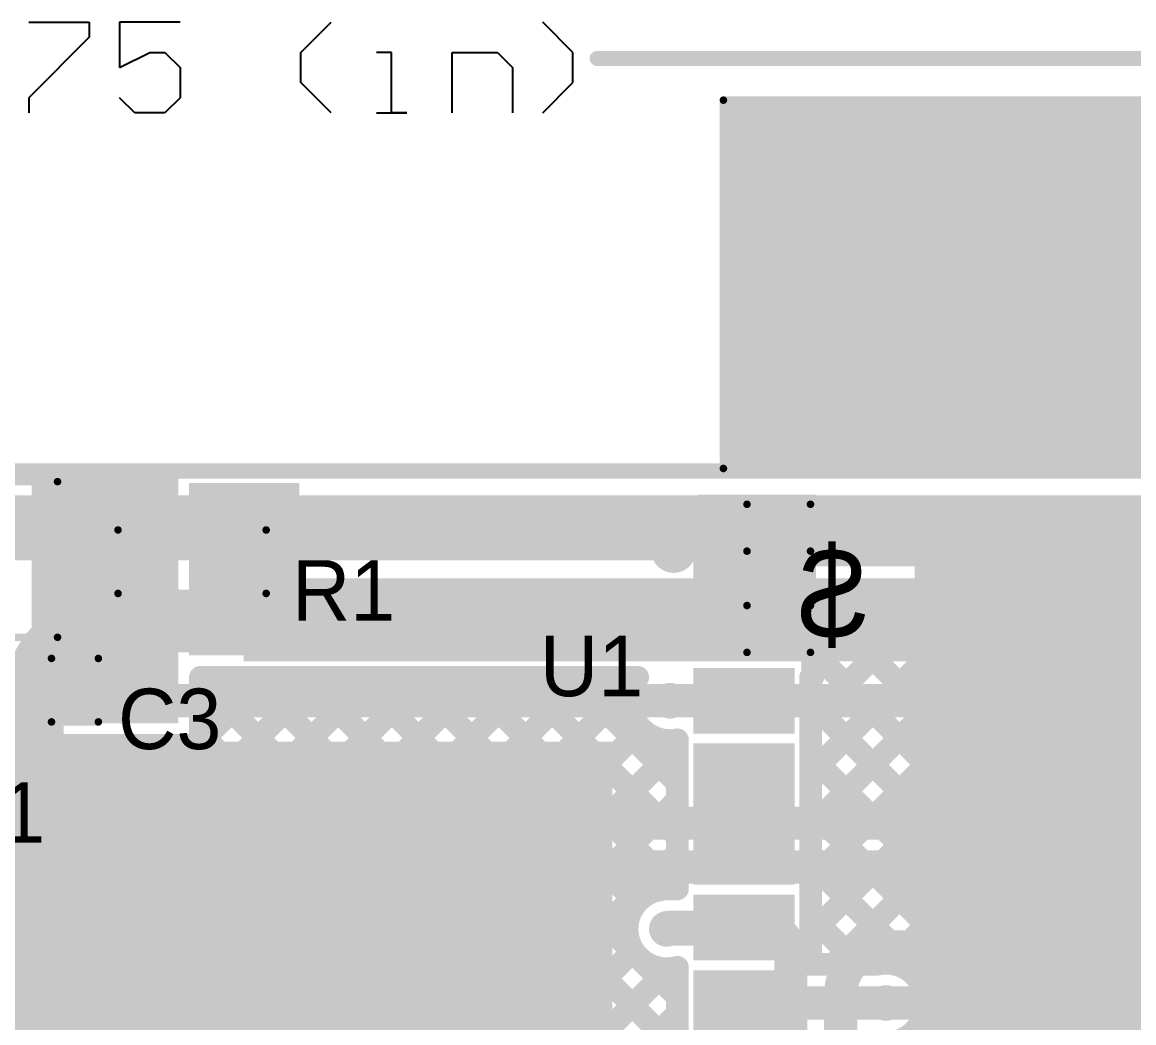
# Model space of a CAD drawing. Header units: millimetres. Extents: x 4.35 to 7.26, y 1.61 to 5.34.
# Drawn here: x 5.731 to 6.466, y 4.673 to 5.335 of the extents above; entities that cross this region are included whole.
import ezdxf

# ---------------------------------------------------------------- set-up
doc = ezdxf.new("R2010")
doc.units = ezdxf.units.MM
doc.header["$MEASUREMENT"] = 0
for name, color, linetype in [('BottomLayer', 5, 'Continuous'), ('BottomOverlay', 54, 'Continuous'), ('BottomPaste', 16, 'Continuous'), ('BottomSolder', 6, 'Continuous'), ('KeepOutLayer', 6, 'Continuous'), ('Mechanical1', 6, 'Continuous'), ('Mechanical2', 216, 'Continuous'), ('MultiLayer', 9, 'Continuous'), ('TopLayer', 1, 'Continuous'), ('TopOverlay', 2, 'Continuous'), ('TopPaste', 8, 'Continuous'), ('TopSolder', 216, 'Continuous'), ('ViaHoleLayer', 16, 'Continuous')]:
    doc.layers.add(name, color=color, linetype=linetype)

# ---------------------------------------------------------------- blocks, each defined once
blk = doc.blocks.new('ESP32_WROOM_32D__8MB__14')
at = {"layer": 'KeepOutLayer'}
blk.add_solid([(-0.356, 0.405), (0.356, 0.405), (-0.356, 0.645), (0.356, 0.645)], dxfattribs=at)
at = {"layer": 'TopLayer'}
for points in [[(-0.3740156, 0.3318899), (-0.3149606, 0.3318899), (-0.3740156, 0.3673229), (-0.3149606, 0.3673229)], [(-0.3740156, 0.2818899), (-0.3149606, 0.2818899), (-0.3740156, 0.3173229), (-0.3149606, 0.3173229)], [(-0.3740156, 0.2318899), (-0.3149606, 0.2318899), (-0.3740156, 0.2673229), (-0.3149606, 0.2673229)], [(-0.3740156, 0.1818899), (-0.3149606, 0.1818899), (-0.3740156, 0.2173229), (-0.3149606, 0.2173229)], [(-0.3740156, 0.1318899), (-0.3149606, 0.1318899), (-0.3740156, 0.1673229), (-0.3149606, 0.1673229)], [(-0.1318896, -0.0232282), (0.0137796, -0.0232282), (-0.1318896, 0.122441), (0.0137796, 0.122441)], [(-0.3740156, 0.0818899), (-0.3149606, 0.0818899), (-0.3740156, 0.1173229), (-0.3149606, 0.1173229)], [(-0.3740156, 0.0318899), (-0.3149606, 0.0318899), (-0.3740156, 0.0673229), (-0.3149606, 0.0673229)]]:
    blk.add_solid(points, dxfattribs=at)
at = {"layer": 'TopOverlay', "const_width": 0.005}
for points in [[(-0.3580944, 0.647008), (0.3579136, 0.6470081)], [(-0.3580944, 0.4033072), (-0.3580944, 0.647008)], [(-0.3580944, 0.4033072), (0.357709, 0.4033073)]]:
    blk.add_lwpolyline(points, dxfattribs=at)
at = {"layer": 'TopOverlay'}
for points, const_width in [([(-0.3593444, 0.647008, 1), (-0.3568444, 0.647008, 1)], 0.0025), ([(-0.3593444, 0.647008, 1), (-0.3568444, 0.647008, 1)], 0.0025), ([(-0.3593444, 0.4033072, 1), (-0.3568444, 0.4033072, 1)], 0.0025), ([(-0.3593444, 0.4033072, 1), (-0.3568444, 0.4033072, 1)], 0.0025), ([(-0.3860619, 0.349, 1), (-0.3959381, 0.349, 1)], 0.019685), ([(-0.4008593, 0.349, 1), (-0.3910169, 0.349, 1)], 0.0098425), ([(-0.3909831, 0.349, 1), (-0.3811407, 0.349, 1)], 0.0098425)]:
    blk.add_lwpolyline(points, format="xyb", close=True, dxfattribs=dict(at, const_width=const_width))
for points in [[(-0.3748267, 0.368567), (-0.2968739, 0.368567), (-0.3748267, 0.3858898), (-0.2968739, 0.3858898)], [(-0.3133306, 0.3278583), (-0.296874, 0.3278583), (-0.3133306, 0.3702993), (-0.296874, 0.3702993)]]:
    blk.add_solid(points, dxfattribs=at)
at = {"layer": 'TopPaste'}
for points in [[(-0.3740156, 0.3318899), (-0.3149606, 0.3318899), (-0.3740156, 0.3673229), (-0.3149606, 0.3673229)], [(-0.3740156, 0.2818899), (-0.3149606, 0.2818899), (-0.3740156, 0.3173229), (-0.3149606, 0.3173229)], [(-0.3740156, 0.2318899), (-0.3149606, 0.2318899), (-0.3740156, 0.2673229), (-0.3149606, 0.2673229)], [(-0.3740156, 0.1818899), (-0.3149606, 0.1818899), (-0.3740156, 0.2173229), (-0.3149606, 0.2173229)], [(-0.3740156, 0.1318899), (-0.3149606, 0.1318899), (-0.3740156, 0.1673229), (-0.3149606, 0.1673229)], [(-0.1318896, -0.0232282), (0.0137796, -0.0232282), (-0.1318896, 0.122441), (0.0137796, 0.122441)], [(-0.3740156, 0.0818899), (-0.3149606, 0.0818899), (-0.3740156, 0.1173229), (-0.3149606, 0.1173229)], [(-0.3740156, 0.0318899), (-0.3149606, 0.0318899), (-0.3740156, 0.0673229), (-0.3149606, 0.0673229)]]:
    blk.add_solid(points, dxfattribs=at)
at = {"layer": 'TopSolder'}
for points in [[(-0.3780156, 0.3278899), (-0.3109606, 0.3278899), (-0.3780156, 0.3713229), (-0.3109606, 0.3713229)], [(-0.3780156, 0.2778899), (-0.3109606, 0.2778899), (-0.3780156, 0.3213229), (-0.3109606, 0.3213229)], [(-0.3780156, 0.2278899), (-0.3109606, 0.2278899), (-0.3780156, 0.2713229), (-0.3109606, 0.2713229)], [(-0.3780156, 0.1778899), (-0.3109606, 0.1778899), (-0.3780156, 0.2213229), (-0.3109606, 0.2213229)], [(-0.3780156, 0.1278899), (-0.3109606, 0.1278899), (-0.3780156, 0.1713229), (-0.3109606, 0.1713229)], [(-0.1358896, -0.0272282), (0.0177796, -0.0272282), (-0.1358896, 0.126441), (0.0177796, 0.126441)], [(-0.3780156, 0.0778899), (-0.3109606, 0.0778899), (-0.3780156, 0.1213229), (-0.3109606, 0.1213229)], [(-0.3780156, 0.0278899), (-0.3109606, 0.0278899), (-0.3780156, 0.0713229), (-0.3109606, 0.0713229)]]:
    blk.add_solid(points, dxfattribs=at)
blk = doc.blocks.new('RES_0603_61')
at = {"layer": 'TopLayer'}
for points in [[(-0.045, 0.0175), (-0.045, -0.0175), (-0.015, 0.0175), (-0.015, -0.0175)], [(0.015, 0.0175), (0.015, -0.0175), (0.045, 0.0175), (0.045, -0.0175)]]:
    blk.add_solid(points, dxfattribs=at)
at = {"layer": 'TopOverlay', "const_width": 0.005}
for points in [[(-0.049, -0.021), (-0.049, 0.021)], [(-0.049, 0.021), (0.049, 0.021)], [(0.049, -0.021), (0.049, 0.021)], [(-0.049, -0.021), (0.049, -0.021)]]:
    blk.add_lwpolyline(points, dxfattribs=at)
at = {"layer": 'TopOverlay', "const_width": 0.0025}
for points in [[(-0.05025, 0.021, 1), (-0.04775, 0.021, 1)], [(-0.05025, 0.021, 1), (-0.04775, 0.021, 1)], [(0.04775, 0.021, 1), (0.05025, 0.021, 1)], [(0.04775, 0.021, 1), (0.05025, 0.021, 1)], [(-0.05025, -0.021, 1), (-0.04775, -0.021, 1)], [(-0.05025, -0.021, 1), (-0.04775, -0.021, 1)], [(0.04775, -0.021, 1), (0.05025, -0.021, 1)], [(0.04775, -0.021, 1), (0.05025, -0.021, 1)]]:
    blk.add_lwpolyline(points, format="xyb", close=True, dxfattribs=at)
at = {"layer": 'TopPaste'}
for points in [[(-0.045, 0.0175), (-0.045, -0.0175), (-0.015, 0.0175), (-0.015, -0.0175)], [(0.015, 0.0175), (0.015, -0.0175), (0.045, 0.0175), (0.045, -0.0175)]]:
    blk.add_solid(points, dxfattribs=at)
at = {"layer": 'TopSolder'}
for points in [[(-0.049, 0.0215), (-0.049, -0.0215), (-0.011, 0.0215), (-0.011, -0.0215)], [(0.011, 0.0215), (0.011, -0.0215), (0.049, 0.0215), (0.049, -0.0215)]]:
    blk.add_solid(points, dxfattribs=at)
blk = doc.blocks.new('CAP_0603_89')
at = {"layer": 'TopLayer'}
for points in [[(-0.045, 0.0175), (-0.045, -0.0175), (-0.015, 0.0175), (-0.015, -0.0175)], [(0.015, 0.0175), (0.015, -0.0175), (0.045, 0.0175), (0.045, -0.0175)]]:
    blk.add_solid(points, dxfattribs=at)
at = {"layer": 'TopOverlay', "const_width": 0.005}
for points in [[(-0.049, 0.021), (-0.049, -0.021)], [(-0.018, 0.021), (-0.049, 0.021)], [(0.049, 0.021), (0.018, 0.021)], [(0.049, 0.021), (0.049, -0.021)], [(-0.018, -0.021), (-0.049, -0.021)], [(0.049, -0.021), (0.018, -0.021)]]:
    blk.add_lwpolyline(points, dxfattribs=at)
at = {"layer": 'TopOverlay', "const_width": 0.0025}
for points in [[(-0.05025, 0.021, 1), (-0.04775, 0.021, 1)], [(-0.05025, 0.021, 1), (-0.04775, 0.021, 1)], [(-0.01925, 0.021, 1), (-0.01675, 0.021, 1)], [(0.01675, 0.021, 1), (0.01925, 0.021, 1)], [(0.04775, 0.021, 1), (0.05025, 0.021, 1)], [(0.04775, 0.021, 1), (0.05025, 0.021, 1)], [(-0.05025, -0.021, 1), (-0.04775, -0.021, 1)], [(-0.05025, -0.021, 1), (-0.04775, -0.021, 1)], [(-0.01925, -0.021, 1), (-0.01675, -0.021, 1)], [(0.01675, -0.021, 1), (0.01925, -0.021, 1)], [(0.04775, -0.021, 1), (0.05025, -0.021, 1)], [(0.04775, -0.021, 1), (0.05025, -0.021, 1)]]:
    blk.add_lwpolyline(points, format="xyb", close=True, dxfattribs=at)
at = {"layer": 'TopPaste'}
for points in [[(-0.045, 0.0175), (-0.045, -0.0175), (-0.015, 0.0175), (-0.015, -0.0175)], [(0.015, 0.0175), (0.015, -0.0175), (0.045, 0.0175), (0.045, -0.0175)]]:
    blk.add_solid(points, dxfattribs=at)
at = {"layer": 'TopSolder'}
for points in [[(-0.0473622, 0.0198622), (-0.0473622, -0.0198622), (-0.0126378, 0.0198622), (-0.0126378, -0.0198622)], [(0.0126378, 0.0198622), (0.0126378, -0.0198622), (0.0473622, 0.0198622), (0.0473622, -0.0198622)]]:
    blk.add_solid(points, dxfattribs=at)
blk = doc.blocks.new('CAP_0603_B_90')
at = {"layer": 'BottomLayer'}
for points in [[(-0.015, -0.0175), (-0.015, 0.0175), (-0.045, -0.0175), (-0.045, 0.0175)], [(0.045, -0.0175), (0.045, 0.0175), (0.015, -0.0175), (0.015, 0.0175)]]:
    blk.add_solid(points, dxfattribs=at)
at = {"layer": 'BottomOverlay', "const_width": 0.005}
for points in [[(-0.049, 0.021), (-0.049, -0.021)], [(-0.049, 0.021), (-0.018, 0.021)], [(0.018, 0.021), (0.049, 0.021)], [(0.049, 0.021), (0.049, -0.021)], [(-0.049, -0.021), (-0.018, -0.021)], [(0.018, -0.021), (0.049, -0.021)]]:
    blk.add_lwpolyline(points, dxfattribs=at)
at = {"layer": 'BottomOverlay', "const_width": 0.0025}
for points in [[(-0.05025, 0.021, 1), (-0.04775, 0.021, 1)], [(-0.05025, 0.021, 1), (-0.04775, 0.021, 1)], [(-0.01925, 0.021, 1), (-0.01675, 0.021, 1)], [(0.01675, 0.021, 1), (0.01925, 0.021, 1)], [(0.04775, 0.021, 1), (0.05025, 0.021, 1)], [(0.04775, 0.021, 1), (0.05025, 0.021, 1)], [(-0.05025, -0.021, 1), (-0.04775, -0.021, 1)], [(-0.05025, -0.021, 1), (-0.04775, -0.021, 1)], [(-0.01925, -0.021, 1), (-0.01675, -0.021, 1)], [(0.01675, -0.021, 1), (0.01925, -0.021, 1)], [(0.04775, -0.021, 1), (0.05025, -0.021, 1)], [(0.04775, -0.021, 1), (0.05025, -0.021, 1)]]:
    blk.add_lwpolyline(points, format="xyb", close=True, dxfattribs=at)
at = {"layer": 'BottomPaste'}
for points in [[(-0.015, -0.0175), (-0.015, 0.0175), (-0.045, -0.0175), (-0.045, 0.0175)], [(0.045, -0.0175), (0.045, 0.0175), (0.015, -0.0175), (0.015, 0.0175)]]:
    blk.add_solid(points, dxfattribs=at)
at = {"layer": 'BottomSolder'}
for points in [[(-0.0126378, -0.0198622), (-0.0126378, 0.0198622), (-0.0473622, -0.0198622), (-0.0473622, 0.0198622)], [(0.0473622, -0.0198622), (0.0473622, 0.0198622), (0.0126378, -0.0198622), (0.0126378, 0.0198622)]]:
    blk.add_solid(points, dxfattribs=at)
blk = doc.blocks.new('B3U_1000P_91')
at = {"layer": 'TopLayer'}
for points in [[(-0.0830708, -0.0338582), (-0.0507874, -0.0338582), (-0.0830708, 0.0338582), (-0.0507874, 0.0338582)], [(0.0507875, -0.0338582), (0.0830709, -0.0338582), (0.0507875, 0.0338582), (0.0830709, 0.0338582)]]:
    blk.add_solid(points, dxfattribs=at)
at = {"layer": 'TopOverlay', "const_width": 0.005}
for points in [[(0, 0.051), (-0.053, 0.051)], [(0.052, 0.051), (0, 0.051)], [(0, -0.052), (-0.053, -0.052)], [(0.052, -0.052), (0, -0.052)]]:
    blk.add_lwpolyline(points, dxfattribs=at)
at = {"layer": 'TopOverlay', "const_width": 0.0025}
for points in [[(-0.05425, 0.051, 1), (-0.05175, 0.051, 1)], [(-0.00125, 0.051, 1), (0.00125, 0.051, 1)], [(-0.00125, 0.051, 1), (0.00125, 0.051, 1)], [(0.05075, 0.051, 1), (0.05325, 0.051, 1)], [(-0.05425, -0.052, 1), (-0.05175, -0.052, 1)], [(-0.00125, -0.052, 1), (0.00125, -0.052, 1)], [(-0.00125, -0.052, 1), (0.00125, -0.052, 1)], [(0.05075, -0.052, 1), (0.05325, -0.052, 1)]]:
    blk.add_lwpolyline(points, format="xyb", close=True, dxfattribs=at)
at = {"layer": 'TopPaste'}
for points in [[(-0.0830708, -0.0338582), (-0.0507874, -0.0338582), (-0.0830708, 0.0338582), (-0.0507874, 0.0338582)], [(0.0507875, -0.0338582), (0.0830709, -0.0338582), (0.0507875, 0.0338582), (0.0830709, 0.0338582)]]:
    blk.add_solid(points, dxfattribs=at)
at = {"layer": 'TopSolder'}
for points in [[(-0.0870708, -0.0378582), (-0.0467874, -0.0378582), (-0.0870708, 0.0378582), (-0.0467874, 0.0378582)], [(0.0467875, -0.0378582), (0.0870709, -0.0378582), (0.0467875, 0.0378582), (0.0870709, 0.0378582)]]:
    blk.add_solid(points, dxfattribs=at)

msp = doc.modelspace()

# ---------------------------------------------------------------- linework, layer by layer
at = {"layer": 'BottomLayer'}
for points, const_width in [([(6.3440945, 4.995, 1), (6.3559055, 4.995, 1)], 0.011811), ([(6.3095, 4.995, 1), (6.3205, 4.995, 1)], 0.011), ([(6.3445, 4.995, 1), (6.3555, 4.995, 1)], 0.011), ([(5.7800001, 4.9379997, 1), (5.8000001, 4.9379997, 1)], 0.02), ([(5.7800001, 4.9379997, 1), (5.8000001, 4.9379997, 1)], 0.02), ([(5.8870001, 4.9379997, 1), (5.9070001, 4.9379997, 1)], 0.02), ([(5.8915001, 4.9379997, 1), (5.9025001, 4.9379997, 1)], 0.011), ([(6.0090945, 4.938, 1), (6.0209055, 4.938, 1)], 0.011811), ([(5.8985001, 4.9309997, 1), (5.9095001, 4.9309997, 1)], 0.011), ([(6.1310945, 4.934, 1), (6.1429055, 4.934, 1)], 0.011811), ([(5.7280001, 4.8859997, 1), (5.7480001, 4.8859997, 1)], 0.02), ([(5.7280001, 4.8859997, 1), (5.7480001, 4.8859997, 1)], 0.02), ([(5.7910946, 4.8859997, 1), (5.8029056, 4.8859997, 1)], 0.011811), ([(5.7915001, 4.8859997, 1), (5.8025001, 4.8859997, 1)], 0.011), ([(5.7915004, 4.886, 1), (5.8025004, 4.886, 1)], 0.011), ([(5.7915004, 4.886, 1), (5.8025004, 4.886, 1)], 0.011), ([(6.1530945, 4.886, 1), (6.1649055, 4.886, 1)], 0.011811), ([(6.1535, 4.886, 1), (6.1645, 4.886, 1)], 0.011), ([(6.1535, 4.886, 1), (6.1645, 4.886, 1)], 0.011), ([(6.0065, 4.805, 1), (6.0175, 4.805, 1)], 0.011), ([(6.0065, 4.805, 1), (6.0175, 4.805, 1)], 0.011), ([(6.0175, 4.776, 1), (6.0285, 4.776, 1)], 0.011), ([(6.0175, 4.776, 1), (6.0285, 4.776, 1)], 0.011), ([(5.9485001, 4.7470001, 1), (5.9595001, 4.7470001, 1)], 0.011), ([(5.9485001, 4.7470001, 1), (5.9595001, 4.7470001, 1)], 0.011), ([(5.9795001, 4.7380001, 1), (5.9905001, 4.7380001, 1)], 0.011), ([(5.9795001, 4.7380001, 1), (5.9905001, 4.7380001, 1)], 0.011), ([(6.1510945, 4.735, 1), (6.1629055, 4.735, 1)], 0.011811), ([(6.1515, 4.735, 1), (6.1625, 4.735, 1)], 0.011), ([(6.2165718, 4.735, 1), (6.2275718, 4.735, 1)], 0.011), ([(6.2165718, 4.735, 1), (6.2275718, 4.735, 1)], 0.011), ([(6.2335, 4.7180718, 1), (6.2445, 4.7180718, 1)], 0.011), ([(6.2335, 4.7180718, 1), (6.2445, 4.7180718, 1)], 0.011), ([(6.2975001, 4.7229997, 1), (6.3085001, 4.7229997, 1)], 0.011), ([(6.2975001, 4.7229997, 1), (6.3085001, 4.7229997, 1)], 0.011), ([(6.4405001, 4.7229997, 1), (6.4515001, 4.7229997, 1)], 0.011), ([(6.4405001, 4.7229997, 1), (6.4515001, 4.7229997, 1)], 0.011), ([(6.2665001, 4.6919997, 1), (6.2775001, 4.6919997, 1)], 0.011), ([(6.2665001, 4.6919997, 1), (6.2775001, 4.6919997, 1)], 0.011), ([(6.2960945, 4.686, 1), (6.3079055, 4.686, 1)], 0.011811), ([(6.2965, 4.686, 1), (6.3075, 4.686, 1)], 0.011), ([(6.408803, 4.686, 1), (6.419803, 4.686, 1)], 0.011), ([(6.408803, 4.686, 1), (6.419803, 4.686, 1)], 0.011), ([(6.408803, 4.686, 1), (6.419803, 4.686, 1)], 0.011), ([(6.410803, 4.686, 1), (6.421803, 4.686, 1)], 0.011)]:
    msp.add_lwpolyline(points, format="xyb", close=True, dxfattribs=dict(at, const_width=const_width))
for points, const_width in [([(6.315, 4.995), (6.35, 4.995)], 0.022), ([(5.7900001, 4.9379997), (5.8970001, 4.9379997)], 0.04), ([(5.7380001, 4.5302982), (5.7380001, 4.8859997)], 0.04), ([(5.7970001, 4.8859997), (5.7970004, 4.886)], 0.022), ([(5.7970004, 4.886), (6.159, 4.886)], 0.022), ([(6.159, 4.886), (6.748, 4.886)], 0.022), ([(6.012, 4.805), (6.666, 4.805)], 0.022), ([(6.023, 4.776), (6.632, 4.776)], 0.022), ([(5.9540001, 4.1029997), (5.9540001, 4.7470001)], 0.022), ([(5.9850001, 4.0629997), (5.9850001, 4.7380001)], 0.022), ([(6.157, 4.735), (6.2220718, 4.735)], 0.022), ([(6.239, 4.577), (6.239, 4.7180718)], 0.022), ([(6.3030001, 4.7229997), (6.4460001, 4.7229997)], 0.022), ([(6.2720001, 4.5689997), (6.2720001, 4.6919997)], 0.022), ([(6.302, 4.686), (6.414303, 4.686)], 0.022), ([(6.414303, 4.686), (6.416303, 4.686)], 0.022)]:
    msp.add_lwpolyline(points, dxfattribs=dict(at, const_width=const_width))
for points, const_width in [([(5.7380001, 4.8859997, -0.4142135623730951), (5.7900001, 4.9379997)], 0.04), ([(5.8970001, 4.9379997, -0.4142135623730951), (5.9040001, 4.9309997)], 0.022), ([(5.9540001, 4.7470001, -0.4142135623730951), (6.012, 4.805)], 0.022), ([(5.9850001, 4.7380001, -0.4142135623730951), (6.023, 4.776)], 0.022), ([(6.2220718, 4.735, -0.4142135623730951), (6.239, 4.7180718)], 0.022), ([(6.2720001, 4.6919997, -0.4142135623730951), (6.3030001, 4.7229997)], 0.022), ([(6.4460001, 4.7229997, -0.4142135623730951), (6.4860001, 4.6829997)], 0.022), ([(6.414303, 4.686, -0.4142135623730951), (6.4490001, 4.6513029)], 0.022)]:
    msp.add_lwpolyline(points, format="xyb", dxfattribs=dict(at, const_width=const_width))
for points in [[(4.523, 4.979), (6.976, 4.979), (4.523, 5.022), (6.976, 5.022)], [(5.877, 4.912), (6.977, 4.912), (5.877, 4.967), (6.977, 4.967)]]:
    msp.add_solid(points, dxfattribs=at)
at = {"layer": 'Mechanical1'}
for p, q in [((5.7350405, 5.3349903), (5.7750276, 5.3349903)), ((5.7750276, 5.3349903), (5.7750276, 5.3249935)), ((5.8350082, 5.3349903), (5.7950211, 5.3349903)), ((5.7950211, 5.3349903), (5.7950211, 5.305)), ((5.9149823, 5.3149968), (5.9349758, 5.3349903)), ((6.094924, 5.3149968), (6.0749305, 5.3349903)), ((5.7750276, 5.3249935), (5.7350405, 5.2850065)), ((5.7950211, 5.305), (5.8150146, 5.3149968)), ((5.8150146, 5.3149968), (5.8250114, 5.3149968)), ((5.8250114, 5.3149968), (5.8350082, 5.305)), ((5.9149823, 5.2950032), (5.9149823, 5.3149968)), ((5.9749629, 5.3149968), (5.9649661, 5.3149968)), ((5.9749629, 5.2750097), (5.9749629, 5.3149968)), ((6.0149499, 5.2750097), (6.0149499, 5.3149968)), ((6.0149499, 5.3149968), (6.0449402, 5.3149968)), ((6.0449402, 5.3149968), (6.054937, 5.305)), ((6.094924, 5.2950032), (6.094924, 5.3149968)), ((5.8350082, 5.305), (5.8350082, 5.2850065)), ((6.054937, 5.305), (6.054937, 5.2750097)), ((5.9349758, 5.2750097), (5.9149823, 5.2950032)), ((6.0749305, 5.2750097), (6.094924, 5.2950032)), ((5.7350405, 5.2850065), (5.7350405, 5.2750097)), ((5.8050179, 5.2750097), (5.7950211, 5.2850065)), ((5.8350082, 5.2850065), (5.8250114, 5.2750097)), ((5.8250114, 5.2750097), (5.8050179, 5.2750097)), ((5.9649661, 5.2750097), (5.9849596, 5.2750097)), ((5.9849596, 5.2750097), (5.9749629, 5.2750097))]:
    msp.add_line(p, q, dxfattribs=at)
at = {"layer": 'Mechanical1', "const_width": 0.01}
msp.add_lwpolyline([(6.110924, 5.311), (7.2510002, 5.311)], dxfattribs=at)
at = {"layer": 'Mechanical1', "const_width": 0.005}
msp.add_lwpolyline([(6.108424, 5.311, 1), (6.113424, 5.311, 1)], format="xyb", close=True, dxfattribs=at)
at = {"layer": 'Mechanical2', "const_width": 0.01}
msp.add_lwpolyline([(4.7160004, 5.038), (7.2010002, 5.038)], dxfattribs=at)
at = {"layer": 'MultiLayer', "const_width": 0.011811}
for points in [[(6.3440945, 4.995, 1), (6.3559055, 4.995, 1)], [(6.0090945, 4.938, 1), (6.0209055, 4.938, 1)], [(6.1310945, 4.934, 1), (6.1429055, 4.934, 1)], [(5.7910946, 4.8859997, 1), (5.8029056, 4.8859997, 1)], [(6.1530945, 4.886, 1), (6.1649055, 4.886, 1)], [(6.1510945, 4.735, 1), (6.1629055, 4.735, 1)], [(6.2960945, 4.686, 1), (6.3079055, 4.686, 1)]]:
    msp.add_lwpolyline(points, format="xyb", close=True, dxfattribs=at)
at = {"layer": 'TopLayer'}
for points, const_width in [([(6.3440945, 4.995, 1), (6.3559055, 4.995, 1)], 0.011811), ([(6.2025236, 4.986, 1), (6.2135236, 4.986, 1)], 0.011), ([(6.3225, 4.986, 1), (6.3335, 4.986, 1)], 0.011), ([(6.3225, 4.986, 1), (6.3335, 4.986, 1)], 0.011), ([(6.3265, 4.982, 1), (6.3375, 4.982, 1)], 0.011), ([(6.0090945, 4.938, 1), (6.0209055, 4.938, 1)], 0.011811), ([(6.1310945, 4.934, 1), (6.1429055, 4.934, 1)], 0.011811), ([(6.24975, 4.936, 1), (6.25725, 4.936, 1)], 0.0075), ([(6.24975, 4.936, 1), (6.25725, 4.936, 1)], 0.0075), ([(6.2678899, 4.936, 1), (6.2753899, 4.936, 1)], 0.0075), ([(6.2757546, 4.936, 1), (6.2832546, 4.936, 1)], 0.0075), ([(6.3032452, 4.936, 1), (6.3107452, 4.936, 1)], 0.0075), ([(6.3111099, 4.936, 1), (6.3186099, 4.936, 1)], 0.0075), ([(6.3386005, 4.936, 1), (6.3461005, 4.936, 1)], 0.0075), ([(6.3464652, 4.936, 1), (6.3539652, 4.936, 1)], 0.0075), ([(6.3739558, 4.936, 1), (6.3814558, 4.936, 1)], 0.0075), ([(6.3818205, 4.936, 1), (6.3893205, 4.936, 1)], 0.0075), ([(6.4093111, 4.936, 1), (6.4168111, 4.936, 1)], 0.0075), ([(6.4171758, 4.936, 1), (6.4246758, 4.936, 1)], 0.0075), ([(6.4446664, 4.936, 1), (6.4521664, 4.936, 1)], 0.0075), ([(6.4525311, 4.936, 1), (6.4600311, 4.936, 1)], 0.0075), ([(6.24975, 4.9187846, 1), (6.25725, 4.9187846, 1)], 0.0075), ([(6.24975, 4.9099954, 1), (6.25725, 4.9099954, 1)], 0.0075), ([(5.84475, 4.9015, 1), (5.85225, 4.9015, 1)], 0.0075), ([(5.84475, 4.9015, 1), (5.85225, 4.9015, 1)], 0.0075), ([(5.84475, 4.9015, 1), (5.85225, 4.9015, 1)], 0.0075), ([(5.84475, 4.899521, 1), (5.85225, 4.899521, 1)], 0.0075), ([(5.8523463, 4.9015, 1), (5.8598463, 4.9015, 1)], 0.0075), ([(5.8781263, 4.9015, 1), (5.8856263, 4.9015, 1)], 0.0075), ([(5.8877016, 4.9015, 1), (5.8952016, 4.9015, 1)], 0.0075), ([(5.9134816, 4.9015, 1), (5.9209816, 4.9015, 1)], 0.0075), ([(5.9230569, 4.9015, 1), (5.9305569, 4.9015, 1)], 0.0075), ([(5.92475, 4.9015, 1), (5.93225, 4.9015, 1)], 0.0075), ([(5.92475, 4.9015, 1), (5.93225, 4.9015, 1)], 0.0075), ([(5.92475, 4.9015, 1), (5.93225, 4.9015, 1)], 0.0075), ([(5.9488369, 4.9015, 1), (5.9563369, 4.9015, 1)], 0.0075), ([(5.9584122, 4.9015, 1), (5.9659122, 4.9015, 1)], 0.0075), ([(5.9841922, 4.9015, 1), (5.9916922, 4.9015, 1)], 0.0075), ([(5.9937675, 4.9015, 1), (6.0012675, 4.9015, 1)], 0.0075), ([(6.0195475, 4.9015, 1), (6.0270475, 4.9015, 1)], 0.0075), ([(6.0291228, 4.9015, 1), (6.0366228, 4.9015, 1)], 0.0075), ([(6.0549028, 4.9015, 1), (6.0624028, 4.9015, 1)], 0.0075), ([(6.0644781, 4.9015, 1), (6.0719781, 4.9015, 1)], 0.0075), ([(6.0902581, 4.9015, 1), (6.0977581, 4.9015, 1)], 0.0075), ([(6.0998334, 4.9015, 1), (6.1073334, 4.9015, 1)], 0.0075), ([(6.1256134, 4.9015, 1), (6.1331134, 4.9015, 1)], 0.0075), ([(6.130972, 4.8961414, 1), (6.138472, 4.8961414, 1)], 0.0075), ([(6.1319937, 4.898305, 1), (6.1394937, 4.898305, 1)], 0.0075), ([(6.1339893, 4.9015, 1), (6.1414893, 4.9015, 1)], 0.0075), ([(6.1339893, 4.9015, 1), (6.1414893, 4.9015, 1)], 0.0075), ([(6.2483012, 4.9015, 1), (6.2558012, 4.9015, 1)], 0.0075), ([(6.24975, 4.9015, 1), (6.25725, 4.9015, 1)], 0.0075), ([(5.7910946, 4.8859997, 1), (5.8029056, 4.8859997, 1)], 0.011811), ([(5.84475, 4.8939037, 1), (5.85225, 4.8939037, 1)], 0.0075), ([(6.1530945, 4.886, 1), (6.1649055, 4.886, 1)], 0.011811), ([(6.1535, 4.886, 1), (6.1645, 4.886, 1)], 0.011), ([(6.1985236, 4.89, 1), (6.2095236, 4.89, 1)], 0.011), ([(6.2025236, 4.886, 1), (6.2135236, 4.886, 1)], 0.011), ([(6.2025236, 4.886, 1), (6.2135236, 4.886, 1)], 0.011), ([(6.2025236, 4.886, 1), (6.2135236, 4.886, 1)], 0.011), ([(6.2035236, 4.885, 1), (6.2145236, 4.885, 1)], 0.011), ([(6.2483012, 4.8848781, 1), (6.2558012, 4.8848781, 1)], 0.0075), ([(6.1365426, 4.8674986, 1), (6.1440426, 4.8674986, 1)], 0.0075), ([(6.2483012, 4.8731913, 1), (6.2558012, 4.8731913, 1)], 0.0075), ([(6.2483012, 4.8682166, 1), (6.2558012, 4.8682166, 1)], 0.0075), ([(6.2483012, 4.8682166, 1), (6.2558012, 4.8682166, 1)], 0.0075), ([(6.2483012, 4.8682166, 1), (6.2558012, 4.8682166, 1)], 0.0075), ([(5.84475, 4.8641657, 1), (5.85225, 4.8641657, 1)], 0.0075), ([(6.160246, 4.8601677, 1), (6.167746, 4.8601677, 1)], 0.0075), ([(6.160246, 4.8601677, 1), (6.167746, 4.8601677, 1)], 0.0075), ([(6.160246, 4.8601677, 1), (6.167746, 4.8601677, 1)], 0.0075), ([(5.7366354, 4.8564997, 1), (5.7441354, 4.8564997, 1)], 0.0075), ([(5.7463501, 4.8564997, 1), (5.7538501, 4.8564997, 1)], 0.0075), ([(5.7719907, 4.8564997, 1), (5.7794907, 4.8564997, 1)], 0.0075), ([(5.7817054, 4.8564997, 1), (5.7892054, 4.8564997, 1)], 0.0075), ([(5.807346, 4.8564997, 1), (5.814846, 4.8564997, 1)], 0.0075), ([(5.8170607, 4.8564997, 1), (5.8245607, 4.8564997, 1)], 0.0075), ([(5.8427013, 4.8564997, 1), (5.8502013, 4.8564997, 1)], 0.0075), ([(5.84475, 4.8585484, 1), (5.85225, 4.8585484, 1)], 0.0075), ([(5.84475, 4.8564997, 1), (5.85225, 4.8564997, 1)], 0.0075), ([(5.84475, 4.8564997, 1), (5.85225, 4.8564997, 1)], 0.0075), ([(6.160246, 4.8558467, 1), (6.167746, 4.8558467, 1)], 0.0075), ([(6.160246, 4.8537834, 1), (6.167746, 4.8537834, 1)], 0.0075), ([(6.160246, 4.8537834, 1), (6.167746, 4.8537834, 1)], 0.0075), ([(6.160246, 4.8537834, 1), (6.167746, 4.8537834, 1)], 0.0075), ([(6.2483012, 4.8537834, 1), (6.2558012, 4.8537834, 1)], 0.0075), ([(6.2483012, 4.8537834, 1), (6.2558012, 4.8537834, 1)], 0.0075), ([(6.2483012, 4.8537834, 1), (6.2558012, 4.8537834, 1)], 0.0075), ([(6.2483012, 4.8495228, 1), (6.2558012, 4.8495228, 1)], 0.0075), ([(6.2483012, 4.837836, 1), (6.2558012, 4.837836, 1)], 0.0075), ([(6.160246, 4.8315121, 1), (6.167746, 4.8315121, 1)], 0.0075), ([(6.160246, 4.8204914, 1), (6.167746, 4.8204914, 1)], 0.0075), ([(6.160246, 4.8182166, 1), (6.167746, 4.8182166, 1)], 0.0075), ([(6.160246, 4.8182166, 1), (6.167746, 4.8182166, 1)], 0.0075), ([(6.160246, 4.8182166, 1), (6.167746, 4.8182166, 1)], 0.0075), ([(6.2483012, 4.8182166, 1), (6.2558012, 4.8182166, 1)], 0.0075), ([(6.2483012, 4.8182166, 1), (6.2558012, 4.8182166, 1)], 0.0075), ([(6.2483012, 4.8182166, 1), (6.2558012, 4.8182166, 1)], 0.0075), ([(6.2483012, 4.8141675, 1), (6.2558012, 4.8141675, 1)], 0.0075), ([(6.160246, 4.8037834, 1), (6.167746, 4.8037834, 1)], 0.0075), ([(6.160246, 4.8037834, 1), (6.167746, 4.8037834, 1)], 0.0075), ([(6.160246, 4.8037834, 1), (6.167746, 4.8037834, 1)], 0.0075), ([(6.2483012, 4.8037834, 1), (6.2558012, 4.8037834, 1)], 0.0075), ([(6.2483012, 4.8037834, 1), (6.2558012, 4.8037834, 1)], 0.0075), ([(6.2483012, 4.8037834, 1), (6.2558012, 4.8037834, 1)], 0.0075), ([(6.2483012, 4.8024807, 1), (6.2558012, 4.8024807, 1)], 0.0075), ([(6.160246, 4.7961568, 1), (6.167746, 4.7961568, 1)], 0.0075), ([(6.160246, 4.7851361, 1), (6.167746, 4.7851361, 1)], 0.0075), ([(6.2483012, 4.7788122, 1), (6.2558012, 4.7788122, 1)], 0.0075), ([(6.399372, 4.7763347, 1), (6.406872, 4.7763347, 1)], 0.0075), ([(6.399372, 4.7763347, 1), (6.406872, 4.7763347, 1)], 0.0075), ([(6.4275552, 4.7763347, 1), (6.4350552, 4.7763347, 1)], 0.0075), ([(6.434287, 4.7763347, 1), (6.441787, 4.7763347, 1)], 0.0075), ([(6.4629105, 4.7763347, 1), (6.4704105, 4.7763347, 1)], 0.0075), ([(6.160246, 4.7682166, 1), (6.167746, 4.7682166, 1)], 0.0075), ([(6.160246, 4.7682166, 1), (6.167746, 4.7682166, 1)], 0.0075), ([(6.160246, 4.7682166, 1), (6.167746, 4.7682166, 1)], 0.0075), ([(6.2483012, 4.7682166, 1), (6.2558012, 4.7682166, 1)], 0.0075), ([(6.2483012, 4.7682166, 1), (6.2558012, 4.7682166, 1)], 0.0075), ([(6.2483012, 4.7682166, 1), (6.2558012, 4.7682166, 1)], 0.0075), ([(6.2483012, 4.7671254, 1), (6.2558012, 4.7671254, 1)], 0.0075), ([(6.399372, 4.7691626, 1), (6.406872, 4.7691626, 1)], 0.0075), ([(6.1487594, 4.7609249, 1), (6.1562594, 4.7609249, 1)], 0.0075), ([(6.1487594, 4.7609249, 1), (6.1562594, 4.7609249, 1)], 0.0075), ([(6.15425, 4.7615, 1), (6.16175, 4.7615, 1)], 0.0075), ([(6.15425, 4.7615, 1), (6.16175, 4.7615, 1)], 0.0075), ([(6.1595475, 4.7615, 1), (6.1670475, 4.7615, 1)], 0.0075), ([(6.160246, 4.7615, 1), (6.167746, 4.7615, 1)], 0.0075), ([(6.160246, 4.7615, 1), (6.167746, 4.7615, 1)], 0.0075), ([(6.160246, 4.7615, 1), (6.167746, 4.7615, 1)], 0.0075), ([(6.1334104, 4.7522818, 1), (6.1409104, 4.7522818, 1)], 0.0075), ([(6.2483012, 4.7537834, 1), (6.2558012, 4.7537834, 1)], 0.0075), ([(6.2483012, 4.7537834, 1), (6.2558012, 4.7537834, 1)], 0.0075), ([(6.2483012, 4.7537834, 1), (6.2558012, 4.7537834, 1)], 0.0075), ([(6.2483012, 4.7434569, 1), (6.2558012, 4.7434569, 1)], 0.0075), ([(6.1510945, 4.735, 1), (6.1629055, 4.735, 1)], 0.011811), ([(6.1515, 4.735, 1), (6.1625, 4.735, 1)], 0.011), ([(6.1525, 4.736, 1), (6.1635, 4.736, 1)], 0.011), ([(6.1525, 4.736, 1), (6.1635, 4.736, 1)], 0.011), ([(6.2025236, 4.736, 1), (6.2135236, 4.736, 1)], 0.011), ([(6.399372, 4.7414197, 1), (6.406872, 4.7414197, 1)], 0.0075), ([(6.2483012, 4.7317701, 1), (6.2558012, 4.7317701, 1)], 0.0075), ([(6.399372, 4.7338073, 1), (6.406872, 4.7338073, 1)], 0.0075), ([(6.1311646, 4.7206994, 1), (6.1386646, 4.7206994, 1)], 0.0075), ([(5.7350566, 4.7134997, 1), (5.7425566, 4.7134997, 1)], 0.0075), ([(5.7479289, 4.7134997, 1), (5.7554289, 4.7134997, 1)], 0.0075), ([(5.7497501, 4.7134997, 1), (5.7572501, 4.7134997, 1)], 0.0075), ([(5.7497501, 4.7134997, 1), (5.7572501, 4.7134997, 1)], 0.0075), ([(6.2483012, 4.7182166, 1), (6.2558012, 4.7182166, 1)], 0.0075), ([(6.2483012, 4.7182166, 1), (6.2558012, 4.7182166, 1)], 0.0075), ([(6.2483012, 4.7182166, 1), (6.2558012, 4.7182166, 1)], 0.0075), ([(6.2995219, 4.7122802, 1), (6.3070219, 4.7122802, 1)], 0.0075), ([(5.7497501, 4.7116785, 1), (5.7572501, 4.7116785, 1)], 0.0075), ([(6.1545412, 4.7087207, 1), (6.1620412, 4.7087207, 1)], 0.0075), ([(6.160246, 4.7096362, 1), (6.167746, 4.7096362, 1)], 0.0075), ([(6.160246, 4.7096362, 1), (6.167746, 4.7096362, 1)], 0.0075), ([(6.160246, 4.7096362, 1), (6.167746, 4.7096362, 1)], 0.0075), ([(6.2483012, 4.7115, 1), (6.2558012, 4.7115, 1)], 0.0075), ([(6.2483012, 4.7115, 1), (6.2558012, 4.7115, 1)], 0.0075), ([(6.2483012, 4.7115, 1), (6.2558012, 4.7115, 1)], 0.0075), ([(6.2633864, 4.7115, 1), (6.2708864, 4.7115, 1)], 0.0075), ([(6.2802581, 4.7115, 1), (6.2877581, 4.7115, 1)], 0.0075), ([(6.2917678, 4.7115, 1), (6.2992678, 4.7115, 1)], 0.0075), ([(6.2917678, 4.7115, 1), (6.2992678, 4.7115, 1)], 0.0075), ([(6.399372, 4.7060644, 1), (6.406872, 4.7060644, 1)], 0.0075), ([(6.160246, 4.7037834, 1), (6.167746, 4.7037834, 1)], 0.0075), ([(6.160246, 4.7037834, 1), (6.167746, 4.7037834, 1)], 0.0075), ([(6.160246, 4.7037834, 1), (6.167746, 4.7037834, 1)], 0.0075), ([(6.3212944, 4.6986974, 1), (6.3287944, 4.6986974, 1)], 0.0075), ([(6.399372, 4.698452, 1), (6.406872, 4.698452, 1)], 0.0075), ([(5.7497501, 4.6928379, 1), (5.7572501, 4.6928379, 1)], 0.0075), ([(6.2960945, 4.686, 1), (6.3079055, 4.686, 1)], 0.011811), ([(6.160246, 4.6900909, 1), (6.167746, 4.6900909, 1)], 0.0075), ([(6.2025236, 4.686, 1), (6.2135236, 4.686, 1)], 0.011), ([(6.2965, 4.686, 1), (6.3075, 4.686, 1)], 0.011), ([(6.324561, 4.686, 1), (6.332061, 4.686, 1)], 0.0075), ([(6.324561, 4.686, 1), (6.332061, 4.686, 1)], 0.0075), ([(6.4081221, 4.686, 1), (6.4131221, 4.686, 1)], 0.005), ([(5.7497501, 4.6763232, 1), (5.7572501, 4.6763232, 1)], 0.0075), ([(6.160246, 4.6790702, 1), (6.167746, 4.6790702, 1)], 0.0075), ([(6.160246, 4.6682166, 1), (6.167746, 4.6682166, 1)], 0.0075), ([(6.160246, 4.6682166, 1), (6.167746, 4.6682166, 1)], 0.0075), ([(6.160246, 4.6682166, 1), (6.167746, 4.6682166, 1)], 0.0075), ([(6.3202261, 4.671532, 1), (6.3277261, 4.671532, 1)], 0.0075), ([(6.399372, 4.6707091, 1), (6.406872, 4.6707091, 1)], 0.0075)]:
    msp.add_lwpolyline(points, format="xyb", close=True, dxfattribs=dict(at, const_width=const_width))
for points, const_width in [([(6.2080236, 4.986), (6.328, 4.986)], 0.022), ([(5.5291786, 4.936), (5.7516789, 4.7134997)], 0.015), ([(5.5645339, 4.936), (5.9560001, 4.5445338)], 0.015), ([(6.2520512, 4.837836), (6.3502152, 4.936)], 0.015), ([(6.2520512, 4.8024807), (6.3855705, 4.936)], 0.015), ([(6.2520512, 4.8731913), (6.3148599, 4.936)], 0.015), ([(6.2520512, 4.7671254), (6.4209258, 4.936)], 0.015), ([(6.2520512, 4.7317701), (6.4562811, 4.936)], 0.015), ([(6.2535, 4.936), (6.8529724, 4.936)], 0.015), ([(6.2535, 4.9015), (6.2535, 4.936)], 0.015), ([(6.2535, 4.9099954), (6.2795046, 4.936)], 0.015), ([(6.2671364, 4.7115), (6.4916364, 4.936)], 0.015), ([(6.2716399, 4.936), (6.4313052, 4.7763347)], 0.015), ([(6.3032719, 4.7122802), (6.5269917, 4.936)], 0.015), ([(6.3069952, 4.936), (6.4666605, 4.7763347)], 0.015), ([(6.3250444, 4.6986974), (6.562347, 4.936)], 0.015), ([(6.3423505, 4.936), (6.5020158, 4.7763347)], 0.015), ([(6.3777058, 4.936), (6.5373711, 4.7763347)], 0.015), ([(6.4130611, 4.936), (6.5727264, 4.7763347)], 0.015), ([(6.438037, 4.7763347), (6.5977023, 4.936)], 0.015), ([(6.4484164, 4.936), (6.8296047, 4.5548117)], 0.015), ([(6.2535, 4.9187846), (6.403122, 4.7691626)], 0.015), ([(5.7388066, 4.7134997), (5.9268069, 4.9015)], 0.015), ([(5.7535001, 4.6928379), (5.9621622, 4.9015)], 0.015), ([(5.7535001, 4.6574826), (5.9975175, 4.9015)], 0.015), ([(5.7535001, 4.6221273), (6.0328728, 4.9015)], 0.015), ([(5.7747281, 4.608), (6.0682281, 4.9015)], 0.015), ([(5.8035001, 4.6014167), (6.1035834, 4.9015)], 0.015), ([(5.8035001, 4.5660614), (6.1357437, 4.898305)], 0.015), ([(5.8485, 4.9015), (5.9285, 4.9015)], 0.015), ([(5.8485, 4.9015), (5.9285, 4.9015)], 0.015), ([(5.8485, 4.8939037), (5.8560963, 4.9015)], 0.015), ([(5.8485, 4.8585484), (5.8914516, 4.9015)], 0.015), ([(5.8485, 4.8564997), (5.8485, 4.9015)], 0.015), ([(5.8485, 4.899521), (6.141076, 4.606945)], 0.015), ([(5.8818763, 4.9015), (6.1333806, 4.6499957)], 0.015), ([(5.9172316, 4.9015), (6.1572316, 4.6615)], 0.015), ([(5.9285, 4.9015), (6.1377393, 4.9015)], 0.015), ([(5.9525869, 4.9015), (6.163996, 4.6900909)], 0.015), ([(5.9879422, 4.9015), (6.1371604, 4.7522818)], 0.015), ([(6.0232975, 4.9015), (6.1632975, 4.7615)], 0.015), ([(6.0586528, 4.9015), (6.163996, 4.7961568)], 0.015), ([(6.0940081, 4.9015), (6.163996, 4.8315121)], 0.015), ([(6.1293634, 4.9015), (6.134722, 4.8961414)], 0.015), ([(6.2520512, 4.8682166), (6.2520512, 4.9015)], 0.015), ([(6.159, 4.886), (6.2080236, 4.886)], 0.022), ([(6.2040236, 4.89), (6.2080236, 4.886)], 0.022), ([(6.2080236, 4.886), (6.2090236, 4.885)], 0.022), ([(6.2520512, 4.8848781), (6.403122, 4.7338073)], 0.015), ([(5.8035001, 4.5307061), (6.1402926, 4.8674986)], 0.015), ([(6.2520512, 4.8537834), (6.2520512, 4.8682166)], 0.015), ([(6.2520512, 4.8537834), (6.2520512, 4.8682166)], 0.015), ([(5.8485, 4.8641657), (6.1310583, 4.5816074)], 0.015), ([(6.163996, 4.8537834), (6.163996, 4.8601677)], 0.015), ([(6.163996, 4.8537834), (6.163996, 4.8601677)], 0.015), ([(5.5823854, 4.6984997), (5.7403854, 4.8564997)], 0.015), ([(5.6327407, 4.7134997), (5.7757407, 4.8564997)], 0.015), ([(5.668096, 4.7134997), (5.811096, 4.8564997)], 0.015), ([(5.6778892, 4.858), (5.9843895, 4.5514997)], 0.015), ([(5.7034513, 4.7134997), (5.8464513, 4.8564997)], 0.015), ([(5.7132445, 4.858), (6.0197448, 4.5514997)], 0.015), ([(5.7225, 4.8564997), (5.8485, 4.8564997)], 0.015), ([(5.7501001, 4.8564997), (6.1485874, 4.4580124)], 0.015), ([(5.7854554, 4.8564997), (6.163996, 4.4779591)], 0.015), ([(5.8035001, 4.4953508), (6.163996, 4.8558467)], 0.015), ([(5.8208107, 4.8564997), (6.163996, 4.5133144)], 0.015), ([(6.163996, 4.8182166), (6.163996, 4.8537834)], 0.015), ([(6.2520512, 4.8182166), (6.2520512, 4.8537834)], 0.015), ([(6.2520512, 4.8495228), (6.403122, 4.698452)], 0.015), ([(5.7995688, 4.4560642), (6.163996, 4.8204914)], 0.015), ([(6.163996, 4.8037834), (6.163996, 4.8182166)], 0.015), ([(6.163996, 4.8037834), (6.163996, 4.8182166)], 0.015), ([(6.2520512, 4.8037834), (6.2520512, 4.8182166)], 0.015), ([(6.2520512, 4.8037834), (6.2520512, 4.8182166)], 0.015), ([(6.2520512, 4.8141675), (6.403122, 4.6630967)], 0.015), ([(6.163996, 4.7682166), (6.163996, 4.8037834)], 0.015), ([(6.2520512, 4.7682166), (6.2520512, 4.8037834)], 0.015), ([(5.8172464, 4.4383865), (6.163996, 4.7851361)], 0.015), ([(6.2520512, 4.7788122), (6.403122, 4.6277414)], 0.015), ([(6.403122, 4.7763347), (6.5837914, 4.7763347)], 0.015), ([(6.403122, 4.5956653), (6.403122, 4.7763347)], 0.015), ([(6.163996, 4.7615), (6.163996, 4.7682166)], 0.015), ([(6.163996, 4.7615), (6.163996, 4.7682166)], 0.015), ([(6.2520512, 4.7537834), (6.2520512, 4.7682166)], 0.015), ([(6.2520512, 4.7537834), (6.2520512, 4.7682166)], 0.015), ([(6.158, 4.7615), (6.163996, 4.7615)], 0.015), ([(6.2520512, 4.7182166), (6.2520512, 4.7537834)], 0.015), ([(6.2520512, 4.7434569), (6.2840081, 4.7115)], 0.015), ([(6.158, 4.736), (6.2080236, 4.736)], 0.022), ([(6.2520512, 4.5903489), (6.403122, 4.7414197)], 0.015), ([(5.9657149, 4.5514997), (6.1349146, 4.7206994)], 0.015), ([(5.6045001, 4.7134997), (5.7535001, 4.7134997)], 0.015), ([(5.7535001, 4.608), (5.7535001, 4.7134997)], 0.015), ([(6.2520512, 4.7115), (6.2520512, 4.7182166)], 0.015), ([(6.2520512, 4.7115), (6.2520512, 4.7182166)], 0.015), ([(5.7535001, 4.7116785), (5.9560001, 4.5091785)], 0.015), ([(6.0010702, 4.5514997), (6.1582912, 4.7087207)], 0.015), ([(6.163996, 4.7037834), (6.163996, 4.7096362)], 0.015), ([(6.163996, 4.7037834), (6.163996, 4.7096362)], 0.015), ([(6.2520512, 4.7115), (6.2955178, 4.7115)], 0.015), ([(6.2873946, 4.590337), (6.403122, 4.7060644)], 0.015), ([(6.163996, 4.6682166), (6.163996, 4.7037834)], 0.015), ([(6.2080236, 4.686), (6.302, 4.686)], 0.022), ([(6.4106221, 4.686), (6.4934567, 4.686)], 0.01), ([(5.7535001, 4.6763232), (5.9475126, 4.4823107)], 0.015), ([(6.1436745, 4.6587487), (6.163996, 4.6790702)], 0.015), ([(6.163996, 4.6615), (6.163996, 4.6682166)], 0.015), ([(6.163996, 4.6615), (6.163996, 4.6682166)], 0.015), ([(6.298102, 4.5656891), (6.403122, 4.6707091)], 0.015), ([(6.3239761, 4.671532), (6.6350084, 4.3604997)], 0.015)]:
    msp.add_lwpolyline(points, dxfattribs=dict(at, const_width=const_width))
for points, const_width in [([(6.328, 4.986, -0.4142135623730951), (6.332, 4.982)], 0.022), ([(6.163996, 4.8601677, -0.6811287474459116), (6.1377393, 4.9015)], 0.015), ([(6.163996, 4.7096362, -1.050040465542769), (6.1525094, 4.7609249)], 0.015), ([(6.1525094, 4.7609249, -0.0522238459471732), (6.158, 4.7615)], 0.015), ([(6.157, 4.735, -0.4142135623730951), (6.158, 4.736)], 0.022), ([(6.2955178, 4.7115, -0.4891522174680115), (6.328311, 4.686)], 0.015), ([(6.328311, 4.686, -0.4891522174680114), (6.2955178, 4.6605)], 0.015)]:
    msp.add_lwpolyline(points, format="xyb", dxfattribs=dict(at, const_width=const_width))
for points in [[(5.737, 4.8709997), (5.834, 4.8709997), (5.737, 5.0329999), (5.834, 5.0329999)], [(5.841, 4.916), (5.914, 4.916), (5.841, 5.03), (5.914, 5.03)], [(6.321, 4.363), (6.799, 4.363), (6.321, 5.01), (6.799, 5.01)], [(5.863, 4.916), (6.239, 4.916), (5.863, 4.955), (6.239, 4.955)], [(5.7060001, 4.7059997), (5.7850001, 4.7059997), (5.7060001, 4.8589997), (5.7850001, 4.8589997)], [(5.7470001, 4.4849997), (6.1210001, 4.4849997), (5.7470001, 4.8589997), (6.1210001, 4.8589997)], [(5.6190001, 4.4339997), (5.7390001, 4.4339997), (5.6190001, 4.6989997), (5.7390001, 4.6989997)]]:
    msp.add_solid(points, dxfattribs=at)
at = {"layer": 'ViaHoleLayer', "const_width": 0.0059055}
for points in [[(6.3470473, 4.995, 1), (6.3529527, 4.995, 1)], [(6.0120473, 4.938, 1), (6.0179527, 4.938, 1)], [(6.1340473, 4.934, 1), (6.1399527, 4.934, 1)], [(5.7940474, 4.8859997, 1), (5.7999528, 4.8859997, 1)], [(6.1560473, 4.886, 1), (6.1619527, 4.886, 1)], [(6.1540473, 4.735, 1), (6.1599527, 4.735, 1)], [(6.2990473, 4.686, 1), (6.3049527, 4.686, 1)]]:
    msp.add_lwpolyline(points, format="xyb", close=True, dxfattribs=at)

# ---------------------------------------------------------------- block references
for name, p in [('ESP32_WROOM_32D__8MB__14', (6.5525117, 4.6363936)), ('RES_0603_61', (5.843, 4.978))]:
    msp.add_blockref(name, p)
for name, p, rotation in [('B3U_1000P_91', (5.701, 4.979), 180), ('CAP_0603_B_90', (6.231, 4.967), 90), ('CAP_0603_89', (5.732, 4.893), 180)]:
    msp.add_blockref(name, p, dxfattribs=dict(rotation=rotation))

# ---------------------------------------------------------------- texts
at = {"layer": 'BottomOverlay', "text_generation_flag": 2}
msp.add_text('$', height=0.06, rotation=360, dxfattribs=at).set_placement((6.289, 4.927))
at = {"layer": 'TopOverlay'}
for s, p in [('R1', (5.909, 4.939)), ('U1', (6.073, 4.889)), ('C3', (5.794, 4.854)), ('SW1', (5.6300001, 4.7919997))]:
    msp.add_text(s, height=0.04, dxfattribs=at).set_placement(p)

doc.saveas('drawing.dxf')
